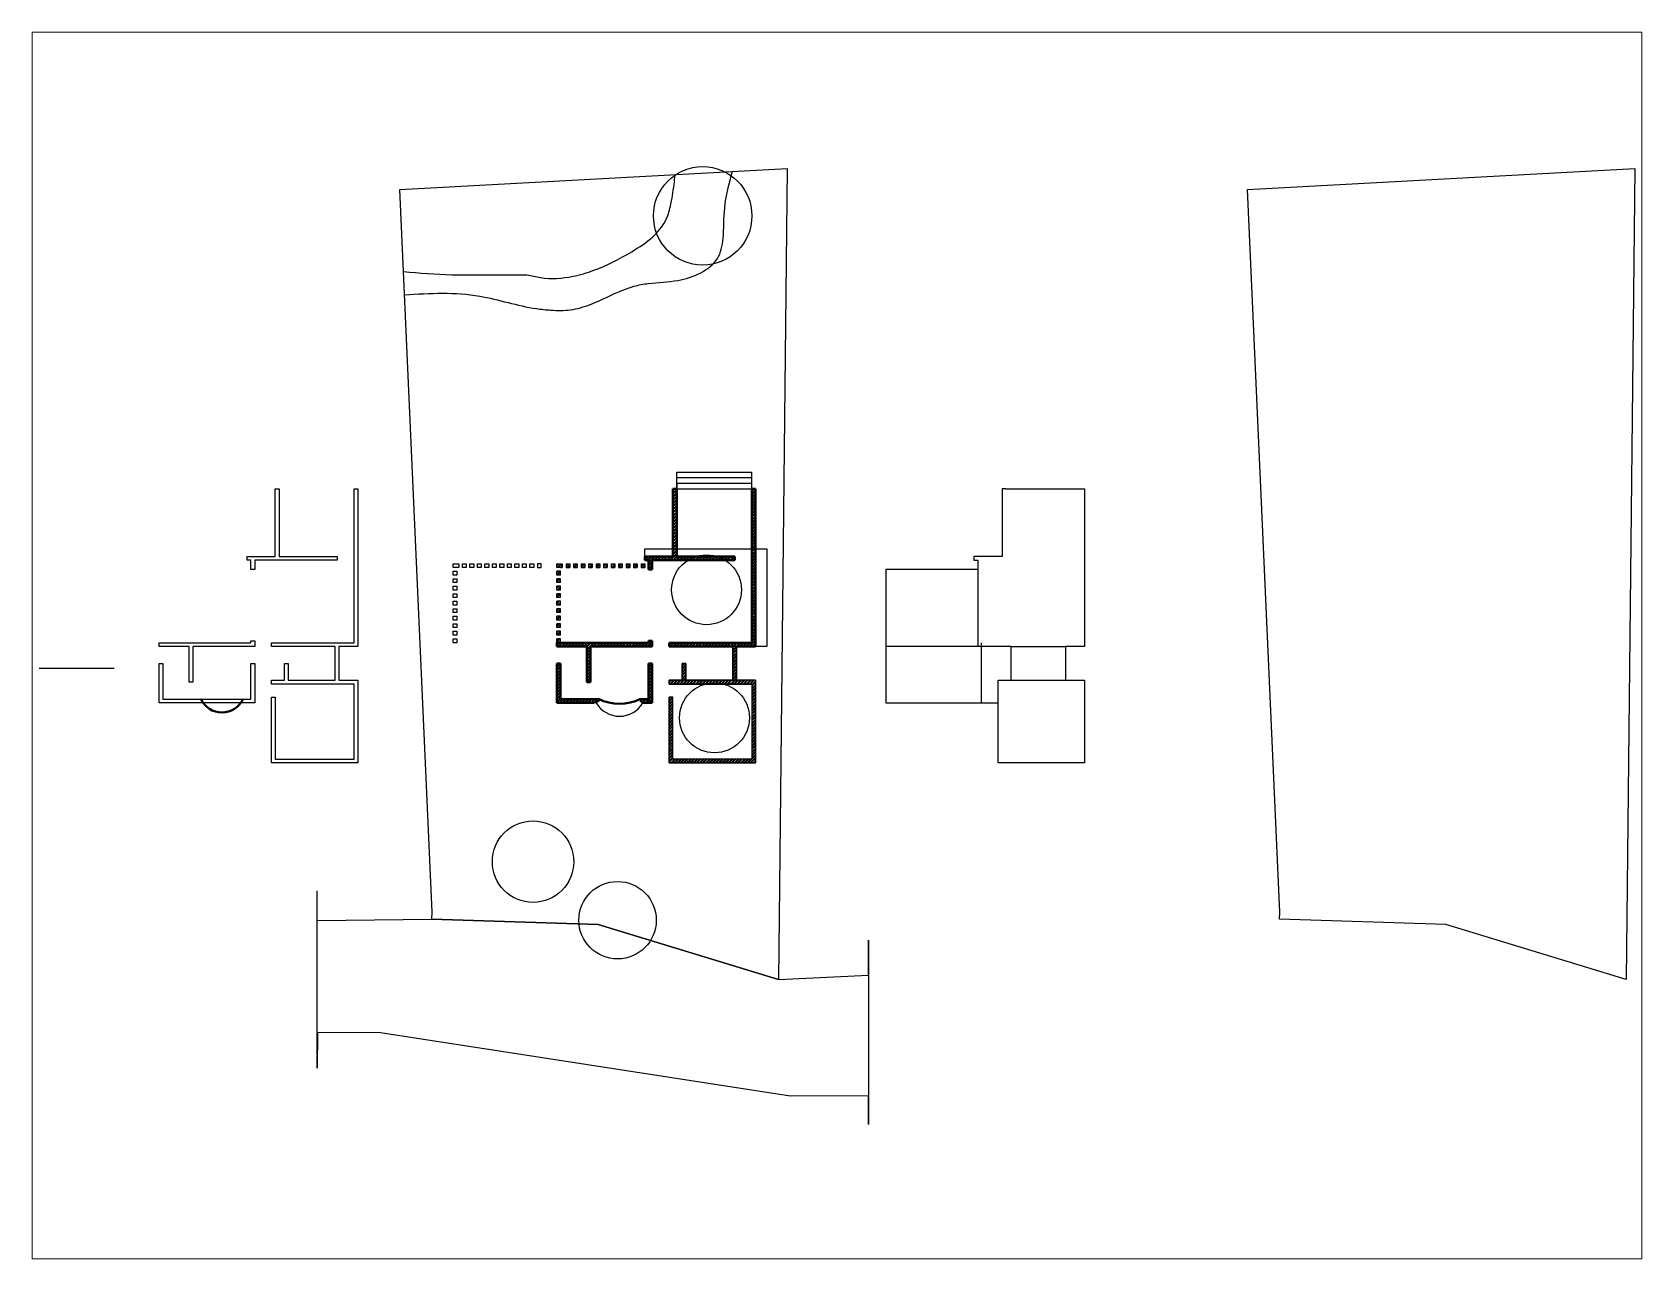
# Paper-space layout 'Layout1' of a CAD drawing. Header units: inches. Extents: x 1.05 to 9.45, y 0.8 to 7.2.
# The model-space entities are those that its viewports show. They can reach past a viewport. Long polylines and large blocks are cut down to what shows.
import ezdxf

# ---------------------------------------------------------------- set-up
doc = ezdxf.new("R2010")
doc.units = ezdxf.units.IN
doc.header["$MEASUREMENT"] = 0
doc.linetypes.add('ACAD_ISO02W100', pattern=[15, 12, -3])
doc.layers.get('0').update_dxf_attribs({"linetype": 'ACAD_ISO02W100'})
doc.layers.add('Layer1', color=7, linetype='Continuous')
for name, color, linetype, lineweight in [('NA_HATCH', 249, 'Continuous', 5), ('NA_WALL', 255, 'Continuous', 40), ('SECTION WALL', 7, 'Continuous', 40)]:
    doc.layers.add(name, color=color, linetype=linetype, lineweight=lineweight)

# ---------------------------------------------------------------- blocks, each defined once
blk = doc.blocks.new('kallar')
at = {"layer": 'SECTION WALL', "lineweight": -3}
for p, q in [((5823.3, 5217.2), (8094.2, 5341.9)), ((8094.2, 5341.9), (8042.3, 586.6)), ((6012.7, 981.4), (5823.3, 5217.2)), ((6010.9, 939.7), (6012.7, 981.4)), ((6985.3, 910), (6010.9, 939.7)), ((8042.3, 586.6), (6985.3, 910))]:
    blk.add_line(p, q, dxfattribs=at)

msp = doc.modelspace()

# ---------------------------------------------------------------- hatches: boundary and pattern name
at = {"layer": 'Layer1', "true_color": 0xf8d731}
h = msp.add_hatch(dxfattribs=at)
h.set_pattern_fill('ANSI32', color=40, scale=32)
h.paths.add_polyline_path([(3840.5, 562.2), (3840.5, 642.2), (3820.5, 642.2), (3820.5, 562.2), (3820.5, 142.2), (3719.6, 142.2), (3380.5, 142.2), (3380.5, 122.2), (3449.6, 122.2), (3469.6, 122.2), (3719.6, 122.2), (3719.6, -57.8), (3739.6, -57.8), (3739.6, 122.2), (3840.5, 122.2)])
at = {"layer": 'Layer1'}
h = msp.add_hatch(dxfattribs=at)
h.set_pattern_fill('ANSI32', color=2, scale=32)
h.paths.add_polyline_path([(3270.5, -157.8), (3228.3, -157.8, -0.022714), (3223.1, -167.8), (3240.5, -177.8), (3270.5, -177.8)])
at = {"layer": 'NA_HATCH', "true_color": 0xf4ee51}
h = msp.add_hatch(dxfattribs=at)
h.set_pattern_fill('ANSI32', color=41, scale=32)
h.paths.add_polyline_path([(3730.5, 602.2), (3420.5, 602.2), (3420.5, 962.2), (3400.5, 962.2), (3400.5, 602.2), (3250.5, 602.2), (3250.5, 582.2), (3270.5, 582.2), (3270.5, 532.2), (3290.5, 532.2), (3290.5, 562.2), (3290.5, 582.2), (3370.5, 582.2), (3730.5, 582.2)])
h.paths.add_polyline_path([(3840.5, 562.2), (3840.5, 642.2), (3820.5, 642.2), (3820.5, 562.2), (3820.5, 142.2), (3719.6, 142.2), (3380.5, 142.2), (3380.5, 122.2), (3449.6, 122.2), (3469.6, 122.2), (3719.6, 122.2), (3719.6, -57.8), (3739.6, -57.8), (3739.6, 122.2), (3840.5, 122.2)])
h.paths.add_polyline_path([(3290.5, 142.2), (3290.5, 152.2), (3270.5, 152.2), (3270.5, 142.2), (2800.5, 142.2), (2780.5, 142.2), (2780.5, 122.2), (2941, 122.2), (2941, -67.8), (2961, -67.8), (2961, 122.2), (3290.5, 122.2)])
h.paths.add_polyline_path([(3840.5, -57.8), (3380.5, -57.8), (3380.5, -77.8), (3820.5, -77.8), (3820.5, -477.8), (3400.5, -477.8), (3400.5, -147.8), (3380.5, -147.8), (3380.5, -497.8), (3840.5, -497.8)])
h.paths.add_polyline_path([(3290.5, 32.2), (3270.5, 32.2), (3270.5, -157.8), (3270.5, -177.8), (3290.5, -177.8)])
h.paths.add_polyline_path([(3008.3, -167.8, -0.022714), (3003.1, -157.8), (2800.5, -157.8), (2800.5, 32.2), (2780.5, 32.2), (2780.5, -177.8), (2980.5, -177.8), (2991, -177.8)])
h.paths.add_polyline_path([(3840.5, 962.2), (3820.5, 962.2), (3820.5, 642.2), (3840.5, 642.2)])
at = {"layer": 'NA_HATCH', "true_color": 0x7aafdf}
h = msp.add_hatch(dxfattribs=at)
h.set_pattern_fill('ANSI32', color=143, scale=32)
h.paths.add_polyline_path([(3250.5, 563.4), (3230.5, 563.4), (3230.5, 543.4), (3250.5, 543.4)])
h.paths.add_polyline_path([(3210.5, 563.4), (3190.5, 563.4), (3190.5, 543.4), (3210.5, 543.4)])
h.paths.add_polyline_path([(3170.5, 563.4), (3150.5, 563.4), (3150.5, 543.4), (3170.5, 543.4)])
h.paths.add_polyline_path([(3130.5, 563.4), (3110.5, 563.4), (3110.5, 543.4), (3130.5, 543.4)])
h.paths.add_polyline_path([(3090.5, 563.4), (3070.5, 563.4), (3070.5, 543.4), (3090.5, 543.4)])
h.paths.add_polyline_path([(3050.5, 563.4), (3030.5, 563.4), (3030.5, 543.4), (3050.5, 543.4)])
h.paths.add_polyline_path([(3010.5, 563.4), (2990.5, 563.4), (2990.5, 543.4), (3010.5, 543.4)])
h.paths.add_polyline_path([(2970.5, 563.4), (2950.5, 563.4), (2950.5, 543.4), (2970.5, 543.4)])
h.paths.add_polyline_path([(2930.5, 563.4), (2910.5, 563.4), (2910.5, 543.4), (2930.5, 543.4)])
h.paths.add_polyline_path([(2890.5, 563.4), (2870.5, 563.4), (2870.5, 543.4), (2890.5, 543.4)])
h.paths.add_polyline_path([(2850.5, 563.4), (2830.5, 563.4), (2830.5, 543.4), (2850.5, 543.4)])
h.paths.add_polyline_path([(2810.5, 563.4), (2780.5, 563.4), (2780.5, 543.4), (2800.5, 543.4), (2810.5, 543.4)])
h.paths.add_polyline_path([(2800.5, 523.4), (2780.5, 523.4), (2780.5, 503.4), (2800.5, 503.4)])
h.paths.add_polyline_path([(2800.5, 483.4), (2780.5, 483.4), (2780.5, 463.4), (2800.5, 463.4)])
h.paths.add_polyline_path([(2800.5, 443.4), (2780.5, 443.4), (2780.5, 423.4), (2800.5, 423.4)])
h.paths.add_polyline_path([(2800.5, 403.4), (2780.5, 403.4), (2780.5, 383.4), (2800.5, 383.4)])
h.paths.add_polyline_path([(2800.5, 363.4), (2780.5, 363.4), (2780.5, 343.4), (2800.5, 343.4)])
h.paths.add_polyline_path([(2800.5, 323.4), (2780.5, 323.4), (2780.5, 303.4), (2800.5, 303.4)])
h.paths.add_polyline_path([(2800.5, 283.4), (2780.5, 283.4), (2780.5, 263.4), (2800.5, 263.4)])
h.paths.add_polyline_path([(2800.5, 243.4), (2780.5, 243.4), (2780.5, 223.4), (2800.5, 223.4)])
h.paths.add_polyline_path([(2800.5, 203.4), (2780.5, 203.4), (2780.5, 183.4), (2800.5, 183.4)])
h.paths.add_polyline_path([(2800.5, 163.4), (2780.5, 163.4), (2780.5, 142.2), (2800.5, 142.2)])
at = {"layer": 'NA_HATCH'}
h = msp.add_hatch(dxfattribs=at)
h.set_pattern_fill('ANSI32', color=2, scale=32)
h.paths.add_polyline_path([(3469.6, 32.2), (3449.6, 32.2), (3449.6, -57.8), (3469.6, -57.8)])

# ---------------------------------------------------------------- linework, layer by layer
for p, q in [((3250.5, 602.2), (3250.5, 642.2)), ((3250.5, 642.2), (3400.5, 642.2)), ((3420.5, 642.2), (3840.5, 642.2)), ((3840.5, 642.2), (3900.5, 642.2)), ((3900.5, 642.2), (3900.5, 122.2)), ((3900.5, 122.2), (3840.5, 122.2)), ((20, 7.5), (420, 7.5))]:
    msp.add_line(p, q)
at = {"layer": 'Layer1'}
for p, q in [((3420.5, 962.2), (3420.5, 1052.2)), ((3420.5, 1052.2), (3820.5, 1052.2)), ((3820.5, 962.2), (3820.5, 1052.2)), ((3820.5, 1022.2), (3420.5, 1022.2)), ((3820.5, 992.2), (3420.5, 992.2)), ((3420.5, 992.2), (3420.5, 962.2)), ((3420.5, 962.2), (3820.5, 962.2)), ((3820.5, 992.2), (3820.5, 992.2)), ((3820.5, 962.2), (3820.5, 562.2)), ((3820.5, 962.2), (3820.5, 962.2)), ((3400.5, 602.2), (3270.5, 602.2)), ((2780.5, 563.4), (2810.5, 563.4)), ((2780.5, 543.4), (2780.5, 563.4)), ((2800.5, 543.4), (2780.5, 543.4)), ((2800.5, 523.4), (2780.5, 523.4)), ((2780.5, 503.4), (2780.5, 523.4)), ((2800.5, 543.4), (2810.5, 543.4)), ((2800.5, 503.4), (2800.5, 523.4)), ((2810.5, 563.4), (2810.5, 543.4)), ((2830.5, 563.4), (2830.5, 543.4)), ((2830.5, 563.4), (2850.5, 563.4)), ((2830.5, 543.4), (2850.5, 543.4)), ((2850.5, 563.4), (2850.5, 543.4)), ((2870.5, 563.4), (2870.5, 543.4)), ((2870.5, 563.4), (2890.5, 563.4)), ((2870.5, 543.4), (2890.5, 543.4)), ((2890.5, 563.4), (2890.5, 543.4)), ((2910.5, 563.4), (2910.5, 543.4)), ((2910.5, 563.4), (2910.5, 543.4)), ((2910.5, 563.4), (2930.5, 563.4)), ((2910.5, 543.4), (2930.5, 543.4)), ((2930.5, 563.4), (2930.5, 543.4)), ((2950.5, 563.4), (2950.5, 543.4)), ((2950.5, 563.4), (2970.5, 563.4)), ((2950.5, 543.4), (2970.5, 543.4)), ((2970.5, 563.4), (2970.5, 543.4)), ((2990.5, 563.4), (2990.5, 543.4)), ((2990.5, 563.4), (3010.5, 563.4)), ((2990.5, 543.4), (3010.5, 543.4)), ((3010.5, 563.4), (3010.5, 543.4)), ((3030.5, 563.4), (3030.5, 543.4)), ((3030.5, 563.4), (3050.5, 563.4)), ((3030.5, 543.4), (3050.5, 543.4)), ((3050.5, 563.4), (3050.5, 543.4)), ((3070.5, 563.4), (3070.5, 543.4)), ((3070.5, 563.4), (3090.5, 563.4)), ((3070.5, 543.4), (3090.5, 543.4)), ((3090.5, 563.4), (3090.5, 543.4)), ((3110.5, 563.4), (3110.5, 543.4)), ((3110.5, 563.4), (3130.5, 563.4)), ((3110.5, 543.4), (3130.5, 543.4)), ((3130.5, 563.4), (3130.5, 543.4)), ((3150.5, 563.4), (3150.5, 543.4)), ((3150.5, 563.4), (3170.5, 563.4)), ((3150.5, 543.4), (3170.5, 543.4)), ((3170.5, 563.4), (3170.5, 543.4)), ((3190.5, 563.4), (3190.5, 543.4)), ((3190.5, 563.4), (3210.5, 563.4)), ((3190.5, 543.4), (3210.5, 543.4)), ((3210.5, 563.4), (3210.5, 543.4)), ((3230.5, 563.4), (3230.5, 543.4)), ((3230.5, 563.4), (3250.5, 563.4)), ((3230.5, 543.4), (3250.5, 543.4)), ((3250.5, 563.4), (3250.5, 543.4)), ((3270.5, 582.2), (3270.5, 532.2)), ((3270.5, 582.2), (3270.5, 532.2)), ((3270.5, 562.2), (3270.5, 532.2)), ((3290.5, 582.2), (3370.5, 582.2)), ((2800.5, 503.4), (2780.5, 503.4)), ((2800.5, 503.4), (2780.5, 503.4)), ((2800.5, 483.4), (2780.5, 483.4)), ((2780.5, 463.4), (2780.5, 483.4)), ((2800.5, 463.4), (2780.5, 463.4)), ((2800.5, 443.4), (2780.5, 443.4)), ((2780.5, 423.4), (2780.5, 443.4)), ((2800.5, 463.4), (2800.5, 483.4)), ((2800.5, 423.4), (2800.5, 443.4)), ((2800.5, 423.4), (2780.5, 423.4)), ((2800.5, 403.4), (2780.5, 403.4)), ((2780.5, 383.4), (2780.5, 403.4)), ((2800.5, 383.4), (2780.5, 383.4)), ((2800.5, 363.4), (2780.5, 363.4)), ((2780.5, 343.4), (2780.5, 363.4)), ((2800.5, 343.4), (2780.5, 343.4)), ((2800.5, 383.4), (2800.5, 403.4)), ((2800.5, 343.4), (2800.5, 363.4)), ((2800.5, 323.4), (2780.5, 323.4)), ((2780.5, 303.4), (2780.5, 323.4)), ((2800.5, 303.4), (2780.5, 303.4)), ((2800.5, 283.4), (2780.5, 283.4)), ((2780.5, 263.4), (2780.5, 283.4)), ((2800.5, 263.4), (2780.5, 263.4)), ((2800.5, 303.4), (2800.5, 323.4)), ((2800.5, 263.4), (2800.5, 283.4)), ((2800.5, 243.4), (2780.5, 243.4)), ((2780.5, 223.4), (2780.5, 243.4)), ((2800.5, 223.4), (2780.5, 223.4)), ((2800.5, 203.4), (2780.5, 203.4)), ((2780.5, 183.4), (2780.5, 203.4)), ((2800.5, 183.4), (2780.5, 183.4)), ((2800.5, 223.4), (2800.5, 243.4)), ((2800.5, 183.4), (2800.5, 203.4)), ((2780.5, 142.2), (2780.5, 163.4)), ((2800.5, 163.4), (2780.5, 163.4)), ((2800.5, 142.2), (2800.5, 163.4)), ((2900.5, 142.2), (3000.5, 142.2)), ((3000.5, 142.2), (3100.5, 142.2)), ((3719.6, 122.2), (3719.6, -57.8)), ((3739.6, 122.2), (3739.6, -57.8)), ((3449.6, -57.8), (3449.6, 32.2)), ((3449.6, 32.2), (3469.6, 32.2)), ((3469.6, -57.8), (3469.6, 32.2)), ((3840.5, -57.8), (3380.5, -57.8)), ((3380.5, -77.8), (3380.5, -57.8)), ((3820.5, -77.8), (3380.5, -77.8)), ((3820.5, -77.8), (3820.5, -477.8)), ((3840.5, -57.8), (3840.5, -497.8)), ((2800.5, -157.8), (2980.5, -157.8)), ((2991, -157.8), (2800.5, -157.8)), ((3008.3, -167.8), (2991, -177.8)), ((3223.1, -167.8), (3240.5, -177.8)), ((3270.5, -157.8), (3270.5, -177.8)), ((3380.5, -497.8), (3380.5, -147.8)), ((3380.5, -147.8), (3400.5, -147.8)), ((3400.5, -477.8), (3400.5, -147.8)), ((2991, -177.8), (2800.5, -177.8)), ((3840.5, -497.8), (3380.5, -497.8)), ((3820.5, -477.8), (3400.5, -477.8))]:
    msp.add_line(p, q, dxfattribs=at)
at = {"layer": 'Layer1', "color": 4, "linetype": 'Continuous'}
for points in [[(1279.7, 962.2), (1299.7, 962.2), (1299.7, 602.2), (1609.7, 602.2), (1609.7, 582.2), (1169.7, 582.2), (1169.7, 532.2), (1149.7, 532.2), (1149.7, 582.2), (1129.7, 582.2), (1129.7, 602.2), (1279.7, 602.2), (1279.7, 962.2), (1299.7, 962.2)], [(1699.7, 962.2), (1719.7, 962.2), (1719.7, 122.2), (1618.9, 122.2), (1618.9, -57.8), (1719.7, -57.8), (1719.7, -497.8), (1259.7, -497.8), (1259.7, -147.8), (1279.7, -147.8), (1279.7, -477.8), (1699.7, -477.8), (1699.7, -477.8), (1699.7, -77.8), (1259.7, -77.8), (1259.7, -57.8)], [(1699.7, 142.2), (1699.7, 962.2), (1719.7, 962.2)], [(3820.5, 962.2), (3840.5, 962.2), (3840.5, 122.2), (3380.5, 122.2), (3380.5, 142.2), (3820.5, 142.2), (3820.5, 142.2), (3820.5, 962.2), (3840.5, 962.2)], [(3380.5, -57.8), (3449.6, -57.8), (3449.6, 32.2), (3469.6, 32.2), (3469.6, -57.8), (3719.6, -57.8), (3719.6, 122.2), (3380.5, 122.2), (3380.5, 142.2), (3820.5, 142.2), (3820.5, 962.2), (3840.5, 962.2)], [(3400.5, 962.2), (3420.5, 962.2), (3420.5, 602.2)], [(2227.9, 563.4), (2257.9, 563.4), (2257.9, 543.4), (2227.9, 543.4), (2227.9, 563.4)], [(2227.9, 523.4), (2247.9, 523.4), (2247.9, 503.4), (2227.9, 503.4), (2227.9, 523.4)], [(2277.9, 563.4), (2297.9, 563.4), (2297.9, 543.4), (2277.9, 543.4), (2277.9, 563.4)], [(2317.9, 563.4), (2337.9, 563.4), (2337.9, 543.4), (2317.9, 543.4), (2317.9, 563.4)], [(2357.9, 563.4), (2377.9, 563.4), (2377.9, 543.4), (2357.9, 543.4), (2357.9, 563.4)], [(2397.9, 563.4), (2417.9, 563.4), (2417.9, 543.4), (2397.9, 543.4), (2397.9, 563.4)], [(2437.9, 563.4), (2457.9, 563.4), (2457.9, 543.4), (2437.9, 543.4), (2437.9, 563.4)], [(2477.9, 563.4), (2497.9, 563.4), (2497.9, 543.4), (2477.9, 543.4), (2477.9, 563.4)], [(2517.9, 563.4), (2537.9, 563.4), (2537.9, 543.4), (2517.9, 543.4), (2517.9, 563.4)], [(2557.9, 563.4), (2577.9, 563.4), (2577.9, 543.4), (2557.9, 543.4), (2557.9, 563.4)], [(2597.9, 563.4), (2617.9, 563.4), (2617.9, 543.4), (2597.9, 543.4), (2597.9, 563.4)], [(2637.9, 563.4), (2657.9, 563.4), (2657.9, 543.4), (2637.9, 543.4), (2637.9, 563.4)], [(2677.9, 563.4), (2677.9, 543.4), (2697.9, 543.4), (2697.9, 563.4), (2677.9, 563.4)], [(5025.7, 532.2), (4535.6, 532.2), (4535.7, 122.2)], [(2227.9, 483.4), (2247.9, 483.4), (2247.9, 463.4), (2227.9, 463.4), (2227.9, 483.4)], [(2227.9, 443.4), (2247.9, 443.4), (2247.9, 423.4), (2227.9, 423.4), (2227.9, 443.4)], [(2227.9, 403.4), (2247.9, 403.4), (2247.9, 383.4), (2227.9, 383.4), (2227.9, 403.4)], [(2227.9, 363.4), (2247.9, 363.4), (2247.9, 343.4), (2227.9, 343.4), (2227.9, 363.4)], [(2227.9, 323.4), (2247.9, 323.4), (2247.9, 303.4), (2227.9, 303.4), (2227.9, 323.4)], [(2227.9, 283.4), (2247.9, 283.4), (2247.9, 263.4), (2227.9, 263.4), (2227.9, 283.4)], [(2227.9, 243.4), (2247.9, 243.4), (2247.9, 223.4), (2227.9, 223.4), (2227.9, 243.4)], [(2227.9, 203.4), (2247.9, 203.4), (2247.9, 183.4), (2227.9, 183.4), (2227.9, 203.4)], [(659.7, 142.2), (1149.7, 142.2), (1149.7, 152.2), (1169.7, 152.2), (1169.7, 122.2), (840.3, 122.2), (840.3, -67.8), (820.3, -67.8), (820.3, -67.8), (820.3, 122.2), (659.7, 122.2), (659.7, 142.2)], [(1259.7, -57.8), (1328.9, -57.8), (1328.9, 32.2), (1348.9, 32.2), (1348.9, -57.8), (1598.9, -57.8), (1598.9, 122.2), (1259.7, 122.2), (1259.7, 142.2), (1699.7, 142.2)], [(2227.9, 163.4), (2247.9, 163.4), (2247.9, 142.2), (2227.9, 142.2), (2227.9, 163.4)], [(3270.5, 152.2), (3290.5, 152.2), (3290.5, 122.2), (2961, 122.2), (2961, -67.8), (2941, -67.8), (2941, -67.8), (2941, -67.8), (2941, 122.2), (2780.5, 122.2), (2780.5, 142.2), (3270.5, 142.2), (3270.5, 152.2), (3290.5, 152.2)], [(3719.6, 122.2), (3719.6, -57.8), (3469.6, -57.8), (3469.6, 32.2), (3449.6, 32.2), (3449.6, -57.8), (3380.5, -57.8), (3380.5, -77.8), (3820.5, -77.8), (3820.5, -477.8), (3400.5, -477.8), (3400.5, -147.8), (3380.5, -147.8), (3380.5, -497.8), (3840.5, -497.8), (3840.5, -57.8), (3739.6, -57.8), (3739.6, 122.2)], [(5204.9, 122.2), (5494.9, 122.2)], [(659.7, 32.2), (679.7, 32.2), (679.7, -157.8), (882.4, -157.8), (1107.6, -157.8), (1149.7, -157.8), (1149.7, 32.2), (1149.7, 32.2), (1169.7, 32.2), (1169.7, -177.8), (1119.7, -177.8), (859.7, -177.8), (659.7, -177.8), (659.7, 32.2)], [(5204.9, -57.8), (5494.9, -57.8)], [(5045.7, -177.8), (5135.7, -177.8)]]:
    msp.add_lwpolyline(points, dxfattribs=at)
at = {"layer": 'Layer1', "linetype": 'Continuous'}
for points in [[(3420.5, 962.2), (3400.5, 962.2), (3400.5, 602.2), (3250.5, 602.2), (3250.5, 582.2), (3270.5, 582.2), (3270.5, 532.2)], [(3420.5, 962.2), (3400.5, 962.2), (3400.5, 602.2), (3400.5, 602.2), (3250.5, 602.2)], [(3420.5, 962.2), (3400.5, 962.2)], [(5175.7, 962.2), (5575.7, 962.2), (5595.7, 962.2), (5595.7, 642.2), (5595.7, 122.2), (5494.9, 122.2), (5494.9, -57.8), (5595.7, -57.8), (5595.7, -497.8), (5135.7, -497.8), (5135.7, -147.8), (5135.7, -57.8), (5204.9, -57.8), (5204.9, 32.2), (5204.9, 122.2), (5045.7, 122.2), (4535.7, 122.2), (4535.7, -177.8), (5045.7, -177.8), (5045.7, 142.2)], [(5175.7, 962.2), (5155.7, 962.2), (5155.7, 602.2), (5005.7, 602.2), (5005.7, 582.2), (5025.7, 582.2), (5025.7, 532.2)], [(5025.7, 532.2), (5025.7, 122.2)]]:
    msp.add_lwpolyline(points, dxfattribs=at)
at = {"layer": 'Layer1'}
msp.add_arc((3115.7, -105.7), 144, 210, 330, dxfattribs=at)
at = {"layer": 'NA_WALL'}
for p, q in [((3400.5, 962.2), (3420.5, 962.2)), ((3400.5, 962.2), (3400.5, 602.2)), ((3420.5, 962.2), (3420.5, 602.2)), ((3820.5, 642.2), (3820.5, 962.2)), ((3820.5, 962.2), (3840.5, 962.2)), ((3820.5, 962.2), (3820.5, 562.2)), ((3820.5, 962.2), (3840.5, 962.2)), ((3840.5, 962.2), (3840.5, 562.2)), ((3250.5, 602.2), (3400.5, 602.2)), ((3250.5, 582.2), (3250.5, 602.2)), ((3730.5, 602.2), (3420.5, 602.2)), ((3730.5, 602.2), (3730.5, 582.2)), ((3250.5, 582.2), (3270.5, 582.2)), ((3270.5, 582.2), (3270.5, 532.2)), ((3270.5, 532.2), (3290.5, 532.2)), ((3730.5, 582.2), (3290.5, 582.2)), ((3290.5, 562.2), (3290.5, 582.2)), ((3290.5, 562.2), (3290.5, 532.2)), ((3820.5, 562.2), (3820.5, 142.2)), ((3840.5, 562.2), (3840.5, 122.2)), ((2780.5, 142.2), (2900.5, 142.2)), ((2780.5, 122.2), (2780.5, 142.2)), ((2941, 122.2), (2780.5, 122.2)), ((3270.5, 142.2), (2800.5, 142.2)), ((2941, -67.8), (2941, 122.2)), ((3290.5, 122.2), (2961, 122.2)), ((2961, -67.8), (2961, 122.2)), ((3290.5, 152.2), (3270.5, 152.2)), ((3270.5, 152.2), (3270.5, 142.2)), ((3290.5, 152.2), (3290.5, 142.2)), ((3290.5, 142.2), (3290.5, 122.2)), ((3820.5, 142.2), (3380.5, 142.2)), ((3380.5, 122.2), (3380.5, 142.2)), ((3449.6, 122.2), (3380.5, 122.2)), ((3449.6, 122.2), (3469.6, 122.2)), ((3719.6, 122.2), (3469.6, 122.2)), ((3820.5, 142.2), (3719.6, 142.2)), ((3840.5, 122.2), (3739.6, 122.2)), ((2780.5, -177.8), (2780.5, 32.2)), ((2800.5, 32.2), (2780.5, 32.2)), ((2800.5, -157.8), (2800.5, 32.2)), ((3290.5, 32.2), (3270.5, 32.2)), ((3270.5, 32.2), (3270.5, -157.8)), ((3290.5, 32.2), (3290.5, -177.8)), ((2941, -67.8), (2961, -67.8)), ((2800.5, -157.8), (3003.1, -157.8)), ((3270.5, -157.8), (3228.3, -157.8)), ((2780.5, -177.8), (2980.5, -177.8)), ((3290.5, -177.8), (3240.5, -177.8))]:
    msp.add_line(p, q, dxfattribs=at)
for centre, radius, start, end in [((995, -105.7), 124, 204.79523, 335.20477), ((3115.7, 83.7), 266.4, 245, 295)]:
    msp.add_arc(centre, radius, start, end, dxfattribs=at)
at = {"layer": 'SECTION WALL', "lineweight": -3}
msp.add_lwpolyline([(1502.8, -1339.4), (2115.1, -1332.5), (3001.4, -1359.5), (3962.8, -1653.6), (4442.6, -1629.5), (4443.1, -1444.2), (4442.6, -1629.5), (4443.8, -2426.1), (4443.6, -2274.5), (4028.1, -2275.1), (1840.3, -1937.8), (1504.1, -1936.5), (1503.4, -2125.9), (1502.8, -1339.4), (1502.7, -1180)], dxfattribs=at)
for centre, radius in [((3559, 2418.4), 262.6), ((3579.7, 424.7), 186.3), ((3622, -258.3), 186.3), ((2654.5, -1025.5), 217.3), ((3105.1, -1337.3), 206.5)]:
    msp.add_circle(centre, radius, dxfattribs=at)
for points in [[(1964, 2121.2), (2220.7, 2104.6), (2365.4, 2103.3), (2581.4, 2104.8), (2622, 2103.7), (2694.4, 2089.7), (2866.1, 2096.3), (2978.7, 2128.1), (3180.7, 2227.5), (3293.6, 2307.4), (3360.7, 2392.2), (3386.7, 2468.8), (3406.3, 2585.4), (3412.7, 2639)], [(1969.6, 1996.8), (2171.9, 2006.1), (2369.8, 1990.1), (2671.9, 1924), (2749.8, 1915.9), (2854.4, 1917.7), (2958.8, 1946), (3192.3, 2042.8), (3269.2, 2058.1), (3425.9, 2074.3), (3548.3, 2115.3), (3637.4, 2190.4), (3667.6, 2296.9), (3676.3, 2460.5), (3717.8, 2656)]]:
    msp.add_spline(points, degree=3, dxfattribs=at)

# ---------------------------------------------------------------- block references
at = {"layer": 'SECTION WALL', "lineweight": -3, "xscale": 0.9095969493082624, "yscale": 0.9095969493082624, "zscale": 0.9095969493082624}
for p in [(-3352.4, -2187.2), (1168.3, -2187.2)]:
    msp.add_blockref('kallar', p, dxfattribs=at)

psp = doc.layouts.get("Layout1")

# ---------------------------------------------------------------- viewports
at = {"layer": 'Layer1', "color": 4, "linetype": 'Continuous'}
psp.add_viewport(center=(5.25, 4), size=(8.4, 6.4), view_center_point=(4275.3903, 127.4996), view_height=6540.6034, dxfattribs=at)

doc.saveas('drawing.dxf')
